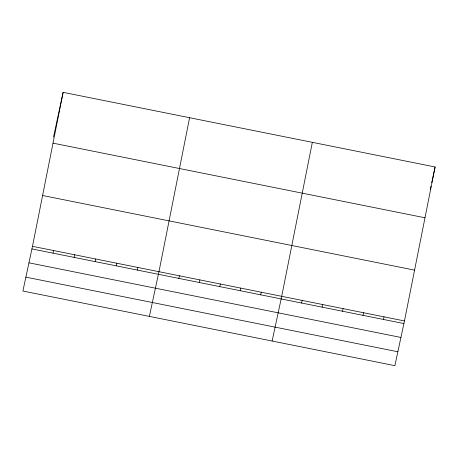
<?xml version="1.0" encoding="UTF-8"?>
<svg xmlns="http://www.w3.org/2000/svg" width="458" height="458" viewBox="0 0 458 458"><rect width="100%" height="100%" fill="white"/><g stroke="black" fill="none" stroke-linecap="round" stroke-linejoin="round"><path stroke-width="0.69" d="M32.484 246.318L63.124 92.339L435.1 166.97L404.466 320.949L394.876 365.661L22.9 291.03L32.484 246.318L404.466 320.949M189.595 117.712L158.96 271.691L149.371 316.404M312.345 142.341L281.71 296.32L272.126 341.033M53.534 137.051L63.124 92.339M53.008 253.154L53.563 250.549M74.087 257.385L74.643 254.774M95.161 261.61L95.722 259.005M116.24 265.84L116.801 263.236M137.32 270.071L137.881 267.461M178.86 278.401L179.416 275.796M199.316 282.506L199.877 279.901M219.777 286.611L220.332 284.006M240.232 290.716L240.794 288.111M260.694 294.82L261.255 292.215M301.61 303.03L302.171 300.425M322.071 307.135L322.627 304.53M342.527 311.24L343.088 308.635M362.988 315.344L363.543 312.74M383.443 319.449L384.004 316.844M430.245 189.606L430.978 186.194M431.711 182.776L435.1 166.97M53.014 143.154L424.99 217.779M42.594 195.503L414.576 270.134M31.928 248.923L403.904 323.554M28.946 262.818L400.927 337.449M25.877 277.136L397.859 351.767"/></g></svg>
